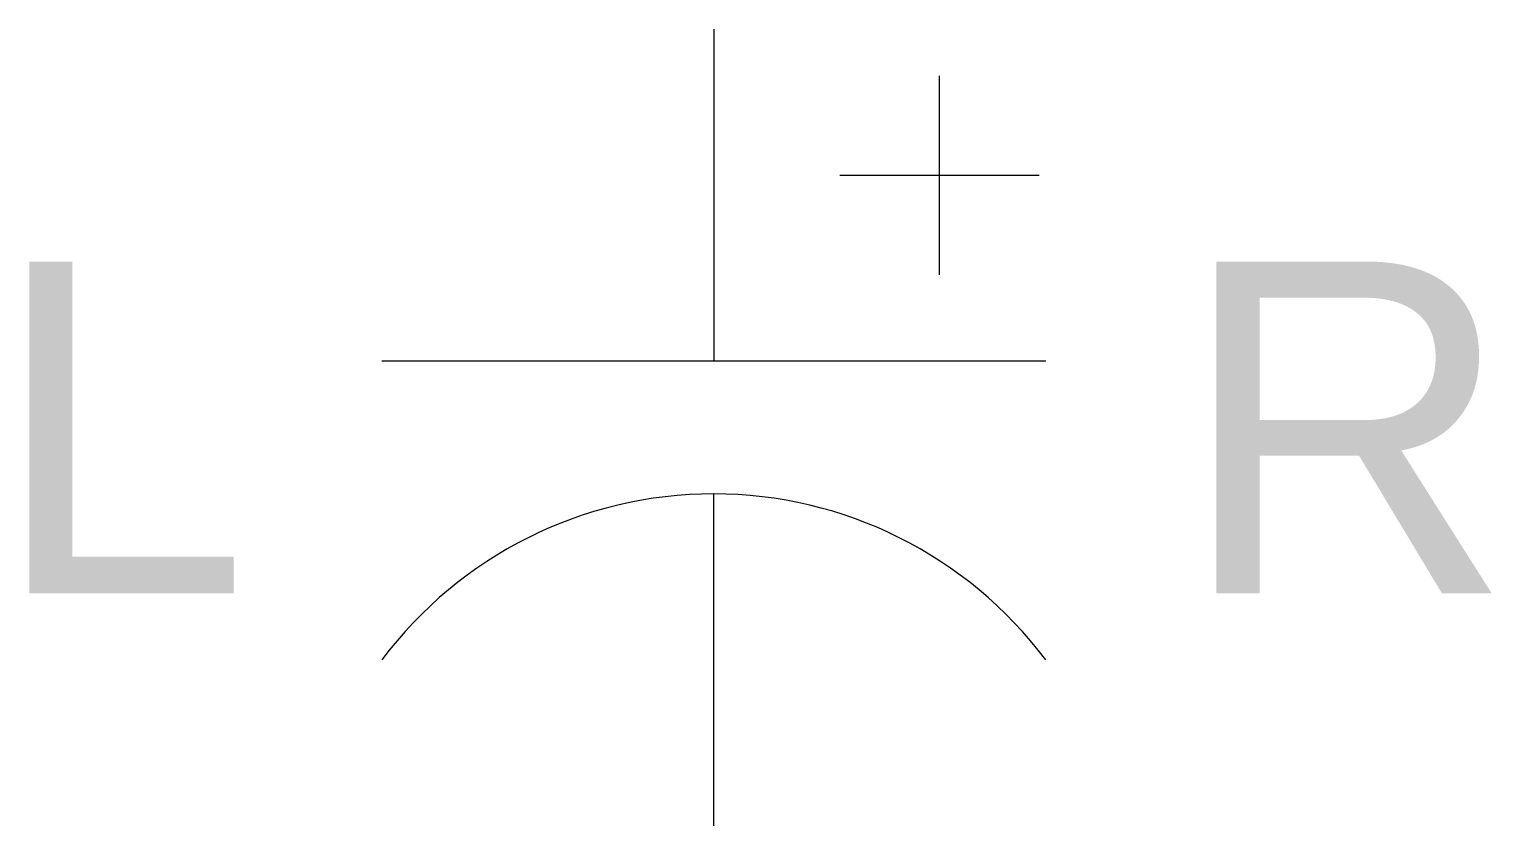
# Model space of a CAD drawing. Extents: x -5.2 to 5.9, y -3 to 3.
import ezdxf
from ezdxf.enums import TextEntityAlignment as Align

# ---------------------------------------------------------------- set-up
doc = ezdxf.new("R2010")
doc.units = 0
doc.layers.add('OBJECT', color=18, linetype='Continuous', lineweight=25, true_color=0x000000)
doc.styles.add('textstyle3', font='')
doc.styles.get('textstyle3').set_extended_font_data('Arial')

msp = doc.modelspace()

# ---------------------------------------------------------------- linework, layer by layer
at = {"layer": 'OBJECT', "color": 0, "linetype": 'Continuous'}
for p, q in [((0, 3), (0, 0.5)), ((2.5, 0.5), (-2.5, 0.5)), ((0, -3), (0, -0.5))]:
    msp.add_line(p, q, dxfattribs=at)
at = {"layer": 'OBJECT'}
for p, q in [((1.7, 1.15), (1.7, 2.65)), ((0.95, 1.9), (2.45, 1.9))]:
    msp.add_line(p, q, dxfattribs=at)
at = {"layer": 'OBJECT', "color": 0, "linetype": 'Continuous'}
msp.add_arc((0, -3.625), 3.125, 36.8699, 143.1301, dxfattribs=at)

# ---------------------------------------------------------------- texts
at = {"layer": 'OBJECT', "style": 'textstyle3'}
msp.add_attdef('L', text='', height=2.5, dxfattribs=at).set_placement((-3.5, 0), align=Align.MIDDLE_RIGHT)
msp.add_attdef('R', text='', height=2.5, dxfattribs=at).set_placement((3.5, 0), align=Align.MIDDLE_LEFT)

doc.saveas('drawing.dxf')
